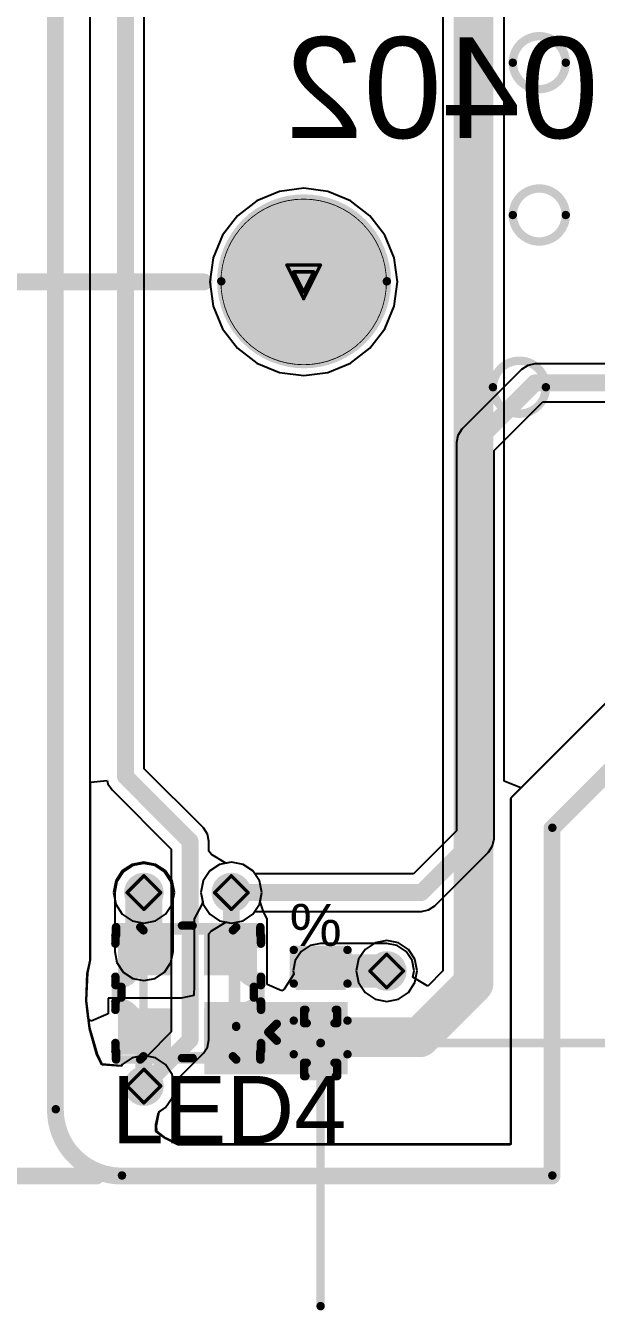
# Model space of a CAD drawing. Header units: millimetres. Extents: x -16 to 330, y -45 to 150.
# Drawn here: x -4.2 to 4.42, y -15.53 to 3.87 of the extents above; entities that cross this region are included whole.
import ezdxf

# ---------------------------------------------------------------- set-up
doc = ezdxf.new("R2010")
doc.units = ezdxf.units.MM
for name, color, linetype in [('BottomLayer', 5, 'Continuous'), ('BottomOverlay', 54, 'Continuous'), ('BottomSolder', 6, 'Continuous'), ('DrillDrawing', 1, 'Continuous'), ('Mechanical1', 6, 'Continuous'), ('Mechanical13', 56, 'Continuous'), ('Mechanical2', 216, 'Continuous'), ('MidLayer1', 16, 'Continuous'), ('MidLayer2', 76, 'Continuous'), ('MultiLayer', 9, 'Continuous'), ('PadHoleLayer', 156, 'Continuous'), ('TopLayer', 1, 'Continuous'), ('TopOverlay', 2, 'Continuous'), ('TopPaste', 8, 'Continuous'), ('TopSolder', 216, 'Continuous'), ('ViaHoleLayer', 16, 'Continuous')]:
    doc.layers.add(name, color=color, linetype=linetype)
doc.styles.add('Arial', font='arial.ttf', dxfattribs={"height": 0.2})

# ---------------------------------------------------------------- blocks, each defined once
blk = doc.blocks.new('SK6812_EC20_143')
at = {"layer": 'TopLayer'}
for points in [[(-1.05, 0.95), (-0.25, 0.95), (-0.25, 0.25), (-1.05, 0.25)], [(0.25, 0.95), (1.05, 0.95), (1.05, 0.25), (0.25, 0.25)], [(-1.05, -0.25), (-0.25, -0.25), (-0.25, -0.95), (-1.05, -0.95)], [(0.25, -0.25), (1.05, -0.25), (1.05, -0.95), (0.25, -0.95)]]:
    blk.add_hatch(color=1, dxfattribs=at).paths.add_polyline_path(points)
at = {"layer": 'TopPaste'}
for points in [[(-1.05, 0.95), (-0.25, 0.95), (-0.25, 0.25), (-1.05, 0.25)], [(0.25, 0.95), (1.05, 0.95), (1.05, 0.25), (0.25, 0.25)], [(-1.05, -0.25), (-0.25, -0.25), (-0.25, -0.95), (-1.05, -0.95)], [(0.25, -0.25), (1.05, -0.25), (1.05, -0.95), (0.25, -0.95)]]:
    blk.add_hatch(color=8, dxfattribs=at).paths.add_polyline_path(points)
at = {"layer": 'TopSolder'}
for points in [[(-1.05, 0.95), (-0.25, 0.95), (-0.25, 0.25), (-1.05, 0.25)], [(0.25, 0.95), (1.05, 0.95), (1.05, 0.25), (0.25, 0.25)], [(-1.05, -0.25), (-0.25, -0.25), (-0.25, -0.95), (-1.05, -0.95)], [(0.25, -0.25), (1.05, -0.25), (1.05, -0.95), (0.25, -0.95)]]:
    blk.add_hatch(color=216, dxfattribs=at).paths.add_polyline_path(points)
at = {"layer": 'TopOverlay', "const_width": 0.127}
for points in [[(-0.086, 1), (0.076, 1)], [(-1, -0.086), (-1, 0.076)], [(1, -0.086), (1, 0.076)], [(1.219, -0.61), (1.346, -0.483)], [(1.219, -0.61), (1.346, -0.737)], [(1.346, -0.737), (1.346, -0.483)], [(-0.086, -1), (0.076, -1)]]:
    blk.add_lwpolyline(points, dxfattribs=at)
at = {"layer": 'TopOverlay', "const_width": 0.0635}
for points in [[(-0.117, 1, 1), (-0.054, 1, 1)], [(0.044, 1, 1), (0.108, 1, 1)], [(-1.032, 0.076, 1), (-0.968, 0.076, 1)], [(0.968, 0.076, 1), (1.032, 0.076, 1)], [(-1.032, -0.086, 1), (-0.968, -0.086, 1)], [(0.968, -0.086, 1), (1.032, -0.086, 1)], [(1.187, -0.61, 1), (1.251, -0.61, 1)], [(1.187, -0.61, 1), (1.251, -0.61, 1)], [(1.314, -0.483, 1), (1.378, -0.483, 1)], [(1.314, -0.483, 1), (1.378, -0.483, 1)], [(1.314, -0.737, 1), (1.378, -0.737, 1)], [(1.314, -0.737, 1), (1.378, -0.737, 1)], [(-0.117, -1, 1), (-0.054, -1, 1)], [(0.044, -1, 1), (0.108, -1, 1)]]:
    blk.add_lwpolyline(points, format="xyb", close=True, dxfattribs=at)
blk = doc.blocks.new('C___0402_157')
at = {"layer": 'TopLayer'}
for points in [[(-0.699, -0.318), (-0.699, 0.318), (-0.241, 0.318), (-0.241, -0.318)], [(0.241, -0.318), (0.241, 0.318), (0.699, 0.318), (0.699, -0.318)]]:
    blk.add_hatch(color=1, dxfattribs=at).paths.add_polyline_path(points)
at = {"layer": 'TopPaste'}
for points in [[(-0.699, -0.318), (-0.699, 0.318), (-0.241, 0.318), (-0.241, -0.318)], [(0.241, -0.318), (0.241, 0.318), (0.699, 0.318), (0.699, -0.318)]]:
    blk.add_hatch(color=8, dxfattribs=at).paths.add_polyline_path(points)
at = {"layer": 'TopSolder'}
for points in [[(-0.758, -0.377), (-0.758, 0.377), (-0.181, 0.377), (-0.181, -0.377)], [(0.181, -0.377), (0.181, 0.377), (0.758, 0.377), (0.758, -0.377)]]:
    blk.add_hatch(color=216, dxfattribs=at).paths.add_polyline_path(points)
at = {"layer": 'TopOverlay', "const_width": 0.127}
for points in [[(-0.787, 0.406), (-0.279, 0.406)], [(-0.787, 0.406), (-0.787, -0.406)], [(0.279, 0.406), (0.787, 0.406)], [(0.787, 0.406), (0.787, -0.406)], [(-0.787, -0.406), (-0.279, -0.406)], [(0.279, -0.406), (0.787, -0.406)]]:
    blk.add_lwpolyline(points, dxfattribs=at)
at = {"layer": 'TopOverlay', "const_width": 0.0635}
for points in [[(-0.819, 0.406, 1), (-0.756, 0.406, 1)], [(-0.819, 0.406, 1), (-0.756, 0.406, 1)], [(-0.311, 0.406, 1), (-0.248, 0.406, 1)], [(0.248, 0.406, 1), (0.311, 0.406, 1)], [(0.756, 0.406, 1), (0.819, 0.406, 1)], [(0.756, 0.406, 1), (0.819, 0.406, 1)], [(-0.819, -0.406, 1), (-0.756, -0.406, 1)], [(-0.819, -0.406, 1), (-0.756, -0.406, 1)], [(-0.311, -0.406, 1), (-0.248, -0.406, 1)], [(0.248, -0.406, 1), (0.311, -0.406, 1)], [(0.756, -0.406, 1), (0.819, -0.406, 1)], [(0.756, -0.406, 1), (0.819, -0.406, 1)]]:
    blk.add_lwpolyline(points, format="xyb", close=True, dxfattribs=at)

msp = doc.modelspace()

# ---------------------------------------------------------------- hatches: boundary and pattern name
at = {"layer": 'BottomLayer'}
h = msp.add_hatch(color=5, dxfattribs=at)
edge = h.paths.add_edge_path()
edge.add_arc((0, 0), 1.25, 0, 360)
h = msp.add_hatch(color=5, dxfattribs=at)
edge = h.paths.add_edge_path()
edge.add_arc((-2.413, -9.22), 0.3, 0, 360)
h = msp.add_hatch(color=5, dxfattribs=at)
edge = h.paths.add_edge_path()
edge.add_arc((-1.092, -9.22), 0.3, 0, 360)
h = msp.add_hatch(color=5, dxfattribs=at)
edge = h.paths.add_edge_path()
edge.add_arc((1.255, -10.404), 0.3, 0, 360)
h = msp.add_hatch(color=5, dxfattribs=at)
edge = h.paths.add_edge_path()
edge.add_arc((-2.413, -12.141), 0.3, 0, 360)
at = {"layer": 'BottomSolder'}
h = msp.add_hatch(color=6, dxfattribs=at)
edge = h.paths.add_edge_path()
edge.add_arc((0, 0), 1.25, 0, 360)
h = msp.add_hatch(color=6, dxfattribs=at)
edge = h.paths.add_edge_path()
edge.add_arc((-2.413, -9.22), 0.15, 0, 360)
h = msp.add_hatch(color=6, dxfattribs=at)
edge = h.paths.add_edge_path()
edge.add_arc((-1.092, -9.22), 0.15, 0, 360)
h = msp.add_hatch(color=6, dxfattribs=at)
edge = h.paths.add_edge_path()
edge.add_arc((1.255, -10.404), 0.15, 0, 360)
h = msp.add_hatch(color=6, dxfattribs=at)
edge = h.paths.add_edge_path()
edge.add_arc((-2.413, -12.141), 0.15, 0, 360)
at = {"layer": 'MidLayer1'}
h = msp.add_hatch(color=16, dxfattribs=at)
edge = h.paths.add_edge_path()
edge.add_arc((0, 0), 1.25, 0, 360)
h = msp.add_hatch(color=16, dxfattribs=at)
edge = h.paths.add_edge_path()
edge.add_arc((-2.413, -9.22), 0.3, 0, 360)
h = msp.add_hatch(color=16, dxfattribs=at)
edge = h.paths.add_edge_path()
edge.add_arc((-1.092, -9.22), 0.3, 0, 360)
h = msp.add_hatch(color=16, dxfattribs=at)
edge = h.paths.add_edge_path()
edge.add_arc((1.255, -10.404), 0.3, 0, 360)
h = msp.add_hatch(color=16, dxfattribs=at)
edge = h.paths.add_edge_path()
edge.add_arc((-2.413, -12.141), 0.3, 0, 360)
at = {"layer": 'MidLayer2'}
h = msp.add_hatch(color=76, dxfattribs=at)
edge = h.paths.add_edge_path()
edge.add_arc((0, 0), 1.25, 0, 360)
h = msp.add_hatch(color=76, dxfattribs=at)
edge = h.paths.add_edge_path()
edge.add_arc((-2.413, -9.22), 0.3, 0, 360)
h = msp.add_hatch(color=76, dxfattribs=at)
edge = h.paths.add_edge_path()
edge.add_arc((-1.092, -9.22), 0.3, 0, 360)
h = msp.add_hatch(color=76, dxfattribs=at)
edge = h.paths.add_edge_path()
edge.add_arc((1.255, -10.404), 0.3, 0, 360)
h = msp.add_hatch(color=76, dxfattribs=at)
edge = h.paths.add_edge_path()
edge.add_arc((-2.413, -12.141), 0.3, 0, 360)
at = {"layer": 'MultiLayer'}
h = msp.add_hatch(color=9, dxfattribs=at)
edge = h.paths.add_edge_path()
edge.add_arc((0, 0), 1.25, 0, 360)
at = {"layer": 'PadHoleLayer'}
h = msp.add_hatch(color=156, dxfattribs=at)
edge = h.paths.add_edge_path()
edge.add_arc((0, 0), 1.25, 0, 360)
at = {"layer": 'TopLayer'}
h = msp.add_hatch(color=1, dxfattribs=at)
edge = h.paths.add_edge_path()
edge.add_arc((0, 0), 1.25, 0, 360)
h = msp.add_hatch(color=1, dxfattribs=at)
edge = h.paths.add_edge_path()
edge.add_arc((-2.413, -9.22), 0.3, 0, 360)
h = msp.add_hatch(color=1, dxfattribs=at)
edge = h.paths.add_edge_path()
edge.add_arc((-1.092, -9.22), 0.3, 0, 360)
h = msp.add_hatch(color=1, dxfattribs=at)
edge = h.paths.add_edge_path()
edge.add_arc((1.255, -10.404), 0.3, 0, 360)
msp.add_hatch(color=1, dxfattribs=at).paths.add_polyline_path([(-1.499, -11.963), (0.663, -11.963), (0.663, -10.871), (-1.499, -10.871)])
h = msp.add_hatch(color=1, dxfattribs=at)
edge = h.paths.add_edge_path()
edge.add_arc((-2.413, -12.141), 0.3, 0, 360)
at = {"layer": 'TopSolder'}
h = msp.add_hatch(color=216, dxfattribs=at)
edge = h.paths.add_edge_path()
edge.add_arc((0, 0), 1.25, 0, 360)
h = msp.add_hatch(color=216, dxfattribs=at)
edge = h.paths.add_edge_path()
edge.add_arc((-2.413, -9.22), 0.15, 0, 360)
h = msp.add_hatch(color=216, dxfattribs=at)
edge = h.paths.add_edge_path()
edge.add_arc((-1.092, -9.22), 0.15, 0, 360)
h = msp.add_hatch(color=216, dxfattribs=at)
edge = h.paths.add_edge_path()
edge.add_arc((1.255, -10.404), 0.15, 0, 360)
h = msp.add_hatch(color=216, dxfattribs=at)
edge = h.paths.add_edge_path()
edge.add_arc((-2.413, -12.141), 0.15, 0, 360)
at = {"layer": 'ViaHoleLayer'}
h = msp.add_hatch(color=16, dxfattribs=at)
edge = h.paths.add_edge_path()
edge.add_arc((-2.413, -9.22), 0.15, 0, 360)
h = msp.add_hatch(color=16, dxfattribs=at)
edge = h.paths.add_edge_path()
edge.add_arc((-1.092, -9.22), 0.15, 0, 360)
h = msp.add_hatch(color=16, dxfattribs=at)
edge = h.paths.add_edge_path()
edge.add_arc((1.255, -10.404), 0.15, 0, 360)
h = msp.add_hatch(color=16, dxfattribs=at)
edge = h.paths.add_edge_path()
edge.add_arc((-2.413, -12.141), 0.15, 0, 360)

# ---------------------------------------------------------------- linework, layer by layer
at = {"layer": 'BottomLayer'}
for p, q in [((-2.408, -7.35), (-2.408, 17.448)), ((-0.366, 1.366), (-0.707, 1.225)), ((0, 1.415), (-0.366, 1.366)), ((0.366, 1.366), (0, 1.415)), ((0.707, 1.225), (0.366, 1.366)), ((-0.707, 1.225), (-1, 1)), ((1, 1), (0.707, 1.225)), ((-1, 1), (-1.225, 0.707)), ((1.225, 0.707), (1, 1)), ((-1.225, 0.707), (-1.366, 0.366)), ((1.366, 0.366), (1.225, 0.707)), ((-1.366, 0.366), (-1.415, 0)), ((1.415, 0), (1.366, 0.366)), ((-1.415, 0), (-1.366, -0.366)), ((1.366, -0.366), (1.415, 0)), ((-1.366, -0.366), (-1.225, -0.707)), ((1.225, -0.707), (1.366, -0.366)), ((-1.225, -0.707), (-1, -1)), ((1, -1), (1.225, -0.707)), ((-1, -1), (-0.707, -1.225)), ((0.707, -1.225), (1, -1)), ((-0.707, -1.225), (-0.366, -1.366)), ((0.366, -1.366), (0.707, -1.225)), ((3.291, -1.323), (2.389, -2.224)), ((3.384, -1.261), (3.291, -1.323)), ((3.291, -1.323), (3.291, -1.323)), ((3.493, -1.239), (3.384, -1.261)), ((14.601, -1.239), (3.493, -1.239)), ((3.493, -1.239), (3.493, -1.239)), ((-0.366, -1.366), (0, -1.415)), ((0, -1.415), (0.366, -1.366)), ((2.876, -2.544), (3.611, -1.809)), ((3.611, -1.809), (14.483, -1.809)), ((2.328, -2.317), (2.306, -2.426)), ((2.389, -2.224), (2.328, -2.317)), ((2.306, -2.426), (2.306, -2.426)), ((2.306, -2.426), (2.306, -8.289)), ((2.876, -8.407), (2.876, -2.544)), ((5.899, -5.02), (3.13, -7.789)), ((-1.513, -8.244), (-2.408, -7.35)), ((-3.22, -7.552), (-2.966, -7.527)), ((-3.22, -10.231), (-3.22, -7.552)), ((-2.966, -7.527), (-2.956, -7.577)), ((-2.956, -7.577), (-2.894, -7.669)), ((-2.894, -7.669), (-2, -8.563)), ((3.13, -7.789), (3.13, -13.021)), ((-1.452, -8.336), (-1.513, -8.244)), ((-1.513, -8.244), (-1.513, -8.244)), ((-1.43, -8.445), (-1.452, -8.336)), ((2.306, -8.289), (1.66, -8.935)), ((-1.43, -8.596), (-1.43, -8.445)), ((-1.43, -8.445), (-1.43, -8.445)), ((2.792, -8.609), (2.854, -8.516)), ((2.854, -8.516), (2.876, -8.407)), ((-2, -8.563), (-2, -11.325)), ((-1.392, -8.643), (-1.43, -8.596)), ((-1.176, -8.776), (-1.392, -8.643)), ((1.979, -9.422), (2.792, -8.609)), ((2.792, -8.609), (2.792, -8.609)), ((-1.092, -8.759), (-1.176, -8.776)), ((-0.916, -8.794), (-1.092, -8.759)), ((-0.766, -8.894), (-0.916, -8.794)), ((-0.738, -8.935), (-0.766, -8.894)), ((1.66, -8.935), (-0.738, -8.935)), ((1.778, -9.505), (1.887, -9.483)), ((1.887, -9.483), (1.979, -9.422)), ((-1.392, -9.798), (-1.176, -9.665)), ((-1.176, -9.665), (-1.092, -9.681)), ((-1.092, -9.681), (-0.916, -9.646)), ((-0.916, -9.646), (-0.766, -9.546)), ((-0.766, -9.546), (-0.738, -9.505)), ((-0.738, -9.505), (1.778, -9.505)), ((1.778, -9.505), (1.778, -9.505)), ((-1.43, -9.844), (-1.392, -9.798)), ((-1.43, -11.443), (-1.43, -9.844)), ((-3.262, -10.434), (-3.22, -10.231)), ((-3.28, -10.849), (-3.262, -10.434)), ((-3.231, -11.262), (-3.28, -10.849)), ((-3.115, -11.661), (-3.231, -11.262)), ((-2, -11.325), (-2.364, -11.69)), ((-1.452, -11.552), (-1.43, -11.443)), ((-1.43, -11.443), (-1.43, -11.443)), ((-1.513, -11.644), (-1.452, -11.552)), ((-3.043, -11.813), (-3.115, -11.661)), ((-2.752, -11.834), (-3.043, -11.813)), ((-2.739, -11.815), (-2.752, -11.834)), ((-2.59, -11.715), (-2.739, -11.815)), ((-2.413, -11.68), (-2.59, -11.715)), ((-2.364, -11.69), (-2.413, -11.68)), ((-1.961, -12.092), (-1.513, -11.644)), ((-1.513, -11.644), (-1.513, -11.644)), ((-1.987, -12.318), (-1.952, -12.141)), ((-1.952, -12.141), (-1.961, -12.092)), ((-2.087, -12.467), (-1.987, -12.318)), ((-2.224, -12.735), (-2.183, -12.532)), ((-2.183, -12.532), (-2.087, -12.467)), ((-2.218, -12.823), (-2.224, -12.735)), ((-2.08, -12.926), (-2.218, -12.823)), ((-1.896, -13.021), (-2.08, -12.926)), ((3.13, -13.021), (-1.896, -13.021)), ((-1.896, -13.021), (-1.896, -13.021))]:
    msp.add_line(p, q, dxfattribs=at)
at = {"layer": 'BottomLayer', "const_width": 0.254}
for points in [[(-2.692, -7.468), (-2.692, 17.566)], [(2.591, -2.426), (3.493, -1.524)], [(3.493, -1.524), (14.601, -1.524)], [(2.591, -8.407), (2.591, -2.426)], [(-2.692, -7.468), (-1.715, -8.445)], [(-1.715, -11.443), (-1.715, -8.445)], [(1.778, -9.22), (2.591, -8.407)], [(-1.092, -9.22), (1.778, -9.22)], [(-2.413, -12.141), (-1.715, -11.443)]]:
    msp.add_lwpolyline(points, dxfattribs=at)
at = {"layer": 'BottomLayer', "const_width": 0.127}
for points in [[(3.429, -1.524, 1), (3.556, -1.524, 1)], [(3.429, -1.524, 1), (3.556, -1.524, 1)], [(2.527, -2.426, 1), (2.654, -2.426, 1)], [(2.527, -2.426, 1), (2.654, -2.426, 1)], [(-2.756, -7.468, 1), (-2.629, -7.468, 1)], [(-2.756, -7.468, 1), (-2.629, -7.468, 1)], [(-1.778, -8.445, 1), (-1.651, -8.445, 1)], [(-1.778, -8.445, 1), (-1.651, -8.445, 1)], [(2.527, -8.407, 1), (2.654, -8.407, 1)], [(2.527, -8.407, 1), (2.654, -8.407, 1)], [(-1.156, -9.22, 1), (-1.029, -9.22, 1)], [(1.714, -9.22, 1), (1.841, -9.22, 1)], [(1.714, -9.22, 1), (1.841, -9.22, 1)], [(-1.778, -11.443, 1), (-1.651, -11.443, 1)], [(-1.778, -11.443, 1), (-1.651, -11.443, 1)], [(-2.477, -12.141, 1), (-2.35, -12.141, 1)]]:
    msp.add_lwpolyline(points, format="xyb", close=True, dxfattribs=at)
at = {"layer": 'DrillDrawing', "const_width": 0.0508}
for points in [[(-0.254, 0.254), (0.254, 0.254)], [(-0.254, 0.254), (0, -0.254)], [(0, -0.254), (0.254, 0.254)], [(-0.152, 0.152), (0.152, 0.152)], [(-0.152, 0.152), (0, -0.152)], [(0, -0.152), (0.152, 0.152)], [(-2.667, -9.22), (-2.413, -8.966)], [(-2.413, -8.966), (-2.159, -9.22)], [(-1.346, -9.22), (-1.092, -8.966)], [(-1.092, -8.966), (-0.838, -9.22)], [(-2.667, -9.22), (-2.413, -9.474)], [(-2.413, -9.474), (-2.159, -9.22)], [(-1.346, -9.22), (-1.092, -9.474)], [(-1.092, -9.474), (-0.838, -9.22)], [(1.001, -10.404), (1.255, -10.15)], [(1.255, -10.15), (1.509, -10.404)], [(1.001, -10.404), (1.255, -10.658)], [(1.255, -10.658), (1.509, -10.404)], [(-2.667, -12.141), (-2.413, -11.887)], [(-2.413, -11.887), (-2.159, -12.141)], [(-2.667, -12.141), (-2.413, -12.395)], [(-2.413, -12.395), (-2.159, -12.141)]]:
    msp.add_lwpolyline(points, dxfattribs=at)
at = {"layer": 'DrillDrawing', "const_width": 0.0254}
for points in [[(-0.267, 0.254, 1), (-0.241, 0.254, 1)], [(-0.267, 0.254, 1), (-0.241, 0.254, 1)], [(0.241, 0.254, 1), (0.267, 0.254, 1)], [(0.241, 0.254, 1), (0.267, 0.254, 1)], [(-0.165, 0.152, 1), (-0.14, 0.152, 1)], [(-0.165, 0.152, 1), (-0.14, 0.152, 1)], [(0.14, 0.152, 1), (0.165, 0.152, 1)], [(0.14, 0.152, 1), (0.165, 0.152, 1)], [(-0.013, -0.152, 1), (0.013, -0.152, 1)], [(-0.013, -0.152, 1), (0.013, -0.152, 1)], [(-0.013, -0.254, 1), (0.013, -0.254, 1)], [(-0.013, -0.254, 1), (0.013, -0.254, 1)], [(-2.426, -8.966, 1), (-2.4, -8.966, 1)], [(-2.426, -8.966, 1), (-2.4, -8.966, 1)], [(-1.105, -8.966, 1), (-1.08, -8.966, 1)], [(-1.105, -8.966, 1), (-1.08, -8.966, 1)], [(-2.68, -9.22, 1), (-2.654, -9.22, 1)], [(-2.68, -9.22, 1), (-2.654, -9.22, 1)], [(-2.172, -9.22, 1), (-2.146, -9.22, 1)], [(-2.172, -9.22, 1), (-2.146, -9.22, 1)], [(-1.359, -9.22, 1), (-1.334, -9.22, 1)], [(-1.359, -9.22, 1), (-1.334, -9.22, 1)], [(-0.851, -9.22, 1), (-0.826, -9.22, 1)], [(-0.851, -9.22, 1), (-0.826, -9.22, 1)], [(-2.426, -9.474, 1), (-2.4, -9.474, 1)], [(-2.426, -9.474, 1), (-2.4, -9.474, 1)], [(-1.105, -9.474, 1), (-1.08, -9.474, 1)], [(-1.105, -9.474, 1), (-1.08, -9.474, 1)], [(1.242, -10.15, 1), (1.267, -10.15, 1)], [(1.242, -10.15, 1), (1.267, -10.15, 1)], [(0.988, -10.404, 1), (1.013, -10.404, 1)], [(0.988, -10.404, 1), (1.013, -10.404, 1)], [(1.496, -10.404, 1), (1.521, -10.404, 1)], [(1.496, -10.404, 1), (1.521, -10.404, 1)], [(1.242, -10.658, 1), (1.267, -10.658, 1)], [(1.242, -10.658, 1), (1.267, -10.658, 1)], [(-2.426, -11.887, 1), (-2.4, -11.887, 1)], [(-2.426, -11.887, 1), (-2.4, -11.887, 1)], [(-2.68, -12.141, 1), (-2.654, -12.141, 1)], [(-2.68, -12.141, 1), (-2.654, -12.141, 1)], [(-2.172, -12.141, 1), (-2.146, -12.141, 1)], [(-2.172, -12.141, 1), (-2.146, -12.141, 1)], [(-2.426, -12.395, 1), (-2.4, -12.395, 1)], [(-2.426, -12.395, 1), (-2.4, -12.395, 1)]]:
    msp.add_lwpolyline(points, format="xyb", close=True, dxfattribs=at)
at = {"layer": 'Mechanical1'}
for points, const_width in [([(1.25, 0, 1), (-1.25, 0, 1)], 0.0127), ([(-1.568, 0, 1), (-1.441, 0, 1)], 0.127), ([(-1.253, 0, 1), (-1.247, 0, 1)], 0.00635), ([(1.247, 0, 1), (1.253, 0, 1)], 0.00635), ([(-3.195, -13.5, 1), (-3.068, -13.5, 1)], 0.127)]:
    msp.add_lwpolyline(points, format="xyb", close=True, dxfattribs=dict(at, const_width=const_width))
at = {"layer": 'Mechanical1', "const_width": 0.254}
for points in [[(-11.786, 0), (-1.504, 0)], [(-15.697, -13.5), (-3.131, -13.5)]]:
    msp.add_lwpolyline(points, dxfattribs=at)
at = {"layer": 'Mechanical13', "const_width": 0.127}
for points in [[(-3.744, -12.491), (-3.744, 36.534)], [(3.756, -8.241), (6.506, -5.491)], [(3.756, -13.491), (3.756, -8.241)], [(-2.834, -9.741), (-0.654, -9.741)], [(-2.834, -9.866), (-2.834, -9.741)], [(-2.469, -9.741), (-1.019, -9.741)], [(-2.469, -9.741), (-2.42, -9.79)], [(-1.068, -9.79), (-1.019, -9.741)], [(-1.019, -11.235), (-1.019, -9.741)], [(-0.654, -9.866), (-0.654, -9.741)], [(-2.844, -9.866), (-2.834, -9.866)], [(-2.844, -9.991), (-2.844, -9.866)], [(-2.42, -9.79), (-1.068, -9.79)], [(-2.42, -11.692), (-2.42, -9.79)], [(-1.068, -11.692), (-1.068, -9.79)], [(-0.654, -9.866), (-0.644, -9.866)], [(-0.644, -9.991), (-0.644, -9.866)], [(-2.844, -10.616), (-2.844, -10.491)], [(-0.644, -10.616), (-0.644, -10.491)], [(-2.844, -10.616), (-2.834, -10.616)], [(-2.834, -10.866), (-2.834, -10.616)], [(-0.654, -10.616), (-0.644, -10.616)], [(-0.654, -10.866), (-0.654, -10.616)], [(-2.844, -10.866), (-2.834, -10.866)], [(-2.844, -10.991), (-2.844, -10.866)], [(-0.654, -10.866), (-0.644, -10.866)], [(-0.644, -10.991), (-0.644, -10.866)], [(0.006, -10.991), (0.026, -10.991)], [(0.006, -11.191), (0.006, -10.991)], [(0.026, -10.991), (0.486, -10.991)], [(0.026, -11.991), (0.026, -10.991)], [(0.486, -10.991), (0.506, -10.991)], [(0.486, -11.991), (0.486, -10.991)], [(0.506, -11.191), (0.506, -10.991)], [(-1.019, -11.741), (-1.019, -11.247)], [(0.006, -11.191), (0.026, -11.191)], [(0.026, -11.191), (0.486, -11.191)], [(0.046, -11.791), (0.046, -11.191)], [(0.466, -11.791), (0.466, -11.191)], [(0.486, -11.191), (0.506, -11.191)], [(-2.844, -11.616), (-2.844, -11.491)], [(-0.644, -11.616), (-0.644, -11.491)], [(0.256, -11.491), (8.201, -11.491)], [(0.256, -11.491), (8.201, -11.491)], [(0.256, -15.464), (0.256, -11.491)], [(0.256, -15.464), (0.256, -11.491)], [(-2.844, -11.616), (-2.834, -11.616)], [(-2.834, -11.741), (-2.834, -11.616)], [(-2.469, -11.741), (-2.42, -11.692)], [(-2.42, -11.692), (-1.068, -11.692)], [(-1.068, -11.692), (-1.019, -11.741)], [(-0.654, -11.616), (-0.644, -11.616)], [(-0.654, -11.741), (-0.654, -11.616)], [(-2.834, -11.741), (-0.654, -11.741)], [(-2.469, -11.741), (-1.019, -11.741)], [(0.006, -11.791), (0.026, -11.791)], [(0.006, -11.991), (0.006, -11.791)], [(0.026, -11.791), (0.486, -11.791)], [(0.486, -11.791), (0.506, -11.791)], [(0.506, -11.991), (0.506, -11.791)], [(0.006, -11.991), (0.026, -11.991)], [(0.026, -11.991), (0.486, -11.991)], [(0.486, -11.991), (0.506, -11.991)], [(-2.744, -13.491), (3.756, -13.491)]]:
    msp.add_lwpolyline(points, dxfattribs=at)
at = {"layer": 'Mechanical13'}
for points, const_width in [([(3.959, 3.31, 1), (3.159, 3.31, 1)], 0.127), ([(3.127, 3.31, 1), (3.19, 3.31, 1)], 0.0635), ([(3.927, 3.31, 1), (3.99, 3.31, 1)], 0.0635), ([(3.959, 1.01, 1), (3.159, 1.01, 1)], 0.127), ([(1.256, 0.009, 1), (-1.244, 0.009, 1)], 0.127), ([(3.127, 1.01, 1), (3.19, 1.01, 1)], 0.0635), ([(3.927, 1.01, 1), (3.99, 1.01, 1)], 0.0635), ([(-1.276, 0.009, 1), (-1.212, 0.009, 1)], 0.0635), ([(1.224, 0.009, 1), (1.288, 0.009, 1)], 0.0635), ([(3.659, -1.59, 1), (2.859, -1.59, 1)], 0.127), ([(2.827, -1.59, 1), (2.89, -1.59, 1)], 0.0635), ([(3.627, -1.59, 1), (3.69, -1.59, 1)], 0.0635), ([(3.724, -8.241, 1), (3.788, -8.241, 1)], 0.0635), ([(3.724, -8.241, 1), (3.788, -8.241, 1)], 0.0635), ([(-2.866, -9.741, 1), (-2.802, -9.741, 1)], 0.0635), ([(-2.866, -9.741, 1), (-2.802, -9.741, 1)], 0.0635), ([(-2.5, -9.741, 1), (-2.437, -9.741, 1)], 0.0635), ([(-2.5, -9.741, 1), (-2.437, -9.741, 1)], 0.0635), ([(-1.051, -9.741, 1), (-0.987, -9.741, 1)], 0.0635), ([(-1.051, -9.741, 1), (-0.987, -9.741, 1)], 0.0635), ([(-1.051, -9.741, 1), (-0.987, -9.741, 1)], 0.0635), ([(-0.686, -9.741, 1), (-0.622, -9.741, 1)], 0.0635), ([(-0.686, -9.741, 1), (-0.622, -9.741, 1)], 0.0635), ([(-2.876, -9.866, 1), (-2.812, -9.866, 1)], 0.0635), ([(-2.876, -9.866, 1), (-2.812, -9.866, 1)], 0.0635), ([(-2.876, -9.866, 1), (-2.812, -9.866, 1)], 0.0635), ([(-2.866, -9.866, 1), (-2.802, -9.866, 1)], 0.0635), ([(-2.866, -9.866, 1), (-2.802, -9.866, 1)], 0.0635), ([(-2.452, -9.79, 1), (-2.388, -9.79, 1)], 0.0635), ([(-2.452, -9.79, 1), (-2.388, -9.79, 1)], 0.0635), ([(-2.452, -9.79, 1), (-2.388, -9.79, 1)], 0.0635), ([(-1.1, -9.79, 1), (-1.036, -9.79, 1)], 0.0635), ([(-1.1, -9.79, 1), (-1.036, -9.79, 1)], 0.0635), ([(-1.1, -9.79, 1), (-1.036, -9.79, 1)], 0.0635), ([(-0.686, -9.866, 1), (-0.622, -9.866, 1)], 0.0635), ([(-0.686, -9.866, 1), (-0.622, -9.866, 1)], 0.0635), ([(-0.676, -9.866, 1), (-0.612, -9.866, 1)], 0.0635), ([(-0.676, -9.866, 1), (-0.612, -9.866, 1)], 0.0635), ([(-0.676, -9.866, 1), (-0.612, -9.866, 1)], 0.0635), ([(-2.876, -9.991, 1), (-2.812, -9.991, 1)], 0.0635), ([(-2.876, -9.991, 1), (-2.812, -9.991, 1)], 0.0635), ([(-0.676, -9.991, 1), (-0.612, -9.991, 1)], 0.0635), ([(-0.676, -9.991, 1), (-0.612, -9.991, 1)], 0.0635), ([(-2.876, -10.491, 1), (-2.812, -10.491, 1)], 0.0635), ([(-2.876, -10.491, 1), (-2.812, -10.491, 1)], 0.0635), ([(-0.676, -10.491, 1), (-0.612, -10.491, 1)], 0.0635), ([(-0.676, -10.491, 1), (-0.612, -10.491, 1)], 0.0635), ([(-2.876, -10.616, 1), (-2.812, -10.616, 1)], 0.0635), ([(-2.876, -10.616, 1), (-2.812, -10.616, 1)], 0.0635), ([(-2.876, -10.616, 1), (-2.812, -10.616, 1)], 0.0635), ([(-2.866, -10.616, 1), (-2.802, -10.616, 1)], 0.0635), ([(-2.866, -10.616, 1), (-2.802, -10.616, 1)], 0.0635), ([(-0.686, -10.616, 1), (-0.622, -10.616, 1)], 0.0635), ([(-0.686, -10.616, 1), (-0.622, -10.616, 1)], 0.0635), ([(-0.676, -10.616, 1), (-0.612, -10.616, 1)], 0.0635), ([(-0.676, -10.616, 1), (-0.612, -10.616, 1)], 0.0635), ([(-0.676, -10.616, 1), (-0.612, -10.616, 1)], 0.0635), ([(-2.876, -10.866, 1), (-2.812, -10.866, 1)], 0.0635), ([(-2.876, -10.866, 1), (-2.812, -10.866, 1)], 0.0635), ([(-2.876, -10.866, 1), (-2.812, -10.866, 1)], 0.0635), ([(-2.866, -10.866, 1), (-2.802, -10.866, 1)], 0.0635), ([(-2.866, -10.866, 1), (-2.802, -10.866, 1)], 0.0635), ([(-0.686, -10.866, 1), (-0.622, -10.866, 1)], 0.0635), ([(-0.686, -10.866, 1), (-0.622, -10.866, 1)], 0.0635), ([(-0.686, -10.866, 1), (-0.622, -10.866, 1)], 0.0635), ([(-0.676, -10.866, 1), (-0.612, -10.866, 1)], 0.0635), ([(-0.676, -10.866, 1), (-0.612, -10.866, 1)], 0.0635), ([(-2.876, -10.991, 1), (-2.812, -10.991, 1)], 0.0635), ([(-2.876, -10.991, 1), (-2.812, -10.991, 1)], 0.0635), ([(-0.676, -10.991, 1), (-0.612, -10.991, 1)], 0.0635), ([(-0.676, -10.991, 1), (-0.612, -10.991, 1)], 0.0635), ([(-0.026, -10.991, 1), (0.038, -10.991, 1)], 0.0635), ([(-0.026, -10.991, 1), (0.038, -10.991, 1)], 0.0635), ([(-0.006, -10.991, 1), (0.058, -10.991, 1)], 0.0635), ([(-0.006, -10.991, 1), (0.058, -10.991, 1)], 0.0635), ([(-0.006, -10.991, 1), (0.058, -10.991, 1)], 0.0635), ([(0.454, -10.991, 1), (0.518, -10.991, 1)], 0.0635), ([(0.454, -10.991, 1), (0.518, -10.991, 1)], 0.0635), ([(0.454, -10.991, 1), (0.518, -10.991, 1)], 0.0635), ([(0.474, -10.991, 1), (0.538, -10.991, 1)], 0.0635), ([(0.474, -10.991, 1), (0.538, -10.991, 1)], 0.0635), ([(-1.051, -11.235, 1), (-0.987, -11.235, 1)], 0.0635), ([(-1.051, -11.247, 1), (-0.987, -11.247, 1)], 0.0635), ([(-0.026, -11.191, 1), (0.038, -11.191, 1)], 0.0635), ([(-0.026, -11.191, 1), (0.038, -11.191, 1)], 0.0635), ([(-0.006, -11.191, 1), (0.058, -11.191, 1)], 0.0635), ([(-0.006, -11.191, 1), (0.058, -11.191, 1)], 0.0635), ([(0.014, -11.191, 1), (0.078, -11.191, 1)], 0.0635), ([(0.434, -11.191, 1), (0.498, -11.191, 1)], 0.0635), ([(0.454, -11.191, 1), (0.518, -11.191, 1)], 0.0635), ([(0.454, -11.191, 1), (0.518, -11.191, 1)], 0.0635), ([(0.474, -11.191, 1), (0.538, -11.191, 1)], 0.0635), ([(0.474, -11.191, 1), (0.538, -11.191, 1)], 0.0635), ([(-2.876, -11.491, 1), (-2.812, -11.491, 1)], 0.0635), ([(-2.876, -11.491, 1), (-2.812, -11.491, 1)], 0.0635), ([(-0.676, -11.491, 1), (-0.612, -11.491, 1)], 0.0635), ([(-0.676, -11.491, 1), (-0.612, -11.491, 1)], 0.0635), ([(0.259, -11.491, 1), (0.253, -11.491, 1)], 0.127), ([(0.259, -11.491, 1), (0.253, -11.491, 1)], 0.127), ([(0.221, -11.491, 1), (0.285, -11.491, 1)], 0.0635), ([(0.221, -11.491, 1), (0.285, -11.491, 1)], 0.0635), ([(0.224, -11.491, 1), (0.288, -11.491, 1)], 0.0635), ([(0.224, -11.491, 1), (0.288, -11.491, 1)], 0.0635), ([(0.224, -11.491, 1), (0.288, -11.491, 1)], 0.0635), ([(0.224, -11.491, 1), (0.288, -11.491, 1)], 0.0635), ([(0.228, -11.491, 1), (0.291, -11.491, 1)], 0.0635), ([(0.228, -11.491, 1), (0.291, -11.491, 1)], 0.0635), ([(-2.876, -11.616, 1), (-2.812, -11.616, 1)], 0.0635), ([(-2.876, -11.616, 1), (-2.812, -11.616, 1)], 0.0635), ([(-2.876, -11.616, 1), (-2.812, -11.616, 1)], 0.0635), ([(-2.866, -11.616, 1), (-2.802, -11.616, 1)], 0.0635), ([(-2.866, -11.616, 1), (-2.802, -11.616, 1)], 0.0635), ([(-2.452, -11.692, 1), (-2.388, -11.692, 1)], 0.0635), ([(-2.452, -11.692, 1), (-2.388, -11.692, 1)], 0.0635), ([(-2.452, -11.692, 1), (-2.388, -11.692, 1)], 0.0635), ([(-1.1, -11.692, 1), (-1.036, -11.692, 1)], 0.0635), ([(-1.1, -11.692, 1), (-1.036, -11.692, 1)], 0.0635), ([(-1.1, -11.692, 1), (-1.036, -11.692, 1)], 0.0635), ([(-0.686, -11.616, 1), (-0.622, -11.616, 1)], 0.0635), ([(-0.686, -11.616, 1), (-0.622, -11.616, 1)], 0.0635), ([(-0.686, -11.616, 1), (-0.622, -11.616, 1)], 0.0635), ([(-0.676, -11.616, 1), (-0.612, -11.616, 1)], 0.0635), ([(-0.676, -11.616, 1), (-0.612, -11.616, 1)], 0.0635), ([(-2.866, -11.741, 1), (-2.802, -11.741, 1)], 0.0635), ([(-2.866, -11.741, 1), (-2.802, -11.741, 1)], 0.0635), ([(-2.5, -11.741, 1), (-2.437, -11.741, 1)], 0.0635), ([(-2.5, -11.741, 1), (-2.437, -11.741, 1)], 0.0635), ([(-1.051, -11.741, 1), (-0.987, -11.741, 1)], 0.0635), ([(-1.051, -11.741, 1), (-0.987, -11.741, 1)], 0.0635), ([(-1.051, -11.741, 1), (-0.987, -11.741, 1)], 0.0635), ([(-0.686, -11.741, 1), (-0.622, -11.741, 1)], 0.0635), ([(-0.686, -11.741, 1), (-0.622, -11.741, 1)], 0.0635), ([(-0.026, -11.791, 1), (0.038, -11.791, 1)], 0.0635), ([(-0.026, -11.791, 1), (0.038, -11.791, 1)], 0.0635), ([(-0.006, -11.791, 1), (0.058, -11.791, 1)], 0.0635), ([(-0.006, -11.791, 1), (0.058, -11.791, 1)], 0.0635), ([(0.014, -11.791, 1), (0.078, -11.791, 1)], 0.0635), ([(0.434, -11.791, 1), (0.498, -11.791, 1)], 0.0635), ([(0.454, -11.791, 1), (0.518, -11.791, 1)], 0.0635), ([(0.454, -11.791, 1), (0.518, -11.791, 1)], 0.0635), ([(0.474, -11.791, 1), (0.538, -11.791, 1)], 0.0635), ([(0.474, -11.791, 1), (0.538, -11.791, 1)], 0.0635), ([(-0.026, -11.991, 1), (0.038, -11.991, 1)], 0.0635), ([(-0.026, -11.991, 1), (0.038, -11.991, 1)], 0.0635), ([(-0.006, -11.991, 1), (0.058, -11.991, 1)], 0.0635), ([(-0.006, -11.991, 1), (0.058, -11.991, 1)], 0.0635), ([(-0.006, -11.991, 1), (0.058, -11.991, 1)], 0.0635), ([(0.454, -11.991, 1), (0.518, -11.991, 1)], 0.0635), ([(0.454, -11.991, 1), (0.518, -11.991, 1)], 0.0635), ([(0.454, -11.991, 1), (0.518, -11.991, 1)], 0.0635), ([(0.474, -11.991, 1), (0.538, -11.991, 1)], 0.0635), ([(0.474, -11.991, 1), (0.538, -11.991, 1)], 0.0635), ([(-3.776, -12.491, 1), (-3.712, -12.491, 1)], 0.0635), ([(-3.776, -12.491, 1), (-3.712, -12.491, 1)], 0.0635), ([(-2.776, -13.491, 1), (-2.712, -13.491, 1)], 0.0635), ([(-2.776, -13.491, 1), (-2.712, -13.491, 1)], 0.0635), ([(3.724, -13.491, 1), (3.788, -13.491, 1)], 0.0635), ([(3.724, -13.491, 1), (3.788, -13.491, 1)], 0.0635), ([(0.224, -15.464, 1), (0.288, -15.464, 1)], 0.0635), ([(0.224, -15.464, 1), (0.288, -15.464, 1)], 0.0635)]:
    msp.add_lwpolyline(points, format="xyb", close=True, dxfattribs=dict(at, const_width=const_width))
at = {"layer": 'Mechanical13', "const_width": 0.127}
for points in [[(-2.844, -9.866, -1), (-2.844, -10.616)], [(-0.644, -10.616, -1), (-0.644, -9.866)], [(-2.844, -9.991, -1), (-2.844, -10.491)], [(-0.644, -10.491, -1), (-0.644, -9.991)], [(-2.844, -10.866, -1), (-2.844, -11.616)], [(-0.654, -11.616, -0.973689), (-0.654, -10.866)], [(-2.844, -10.991, -1), (-2.844, -11.491)], [(-0.644, -11.491, -1), (-0.644, -10.991)], [(-2.744, -13.491, -0.414214), (-3.744, -12.491)]]:
    msp.add_lwpolyline(points, format="xyb", dxfattribs=at)
at = {"layer": 'Mechanical2', "const_width": 0.254}
for points in [[(-3.75, -12.5), (-3.75, 75.5)], [(3.75, -8.25), (6.5, -5.5)], [(3.75, -13.5), (3.75, -8.25)], [(-2.75, -13.5), (3.75, -13.5)]]:
    msp.add_lwpolyline(points, dxfattribs=at)
at = {"layer": 'Mechanical2', "const_width": 0.127}
for points in [[(3.686, -8.25, 1), (3.813, -8.25, 1)], [(3.686, -8.25, 1), (3.813, -8.25, 1)], [(-3.814, -12.5, 1), (-3.687, -12.5, 1)], [(-3.814, -12.5, 1), (-3.687, -12.5, 1)], [(-2.814, -13.5, 1), (-2.687, -13.5, 1)], [(-2.814, -13.5, 1), (-2.687, -13.5, 1)], [(3.686, -13.5, 1), (3.813, -13.5, 1)], [(3.686, -13.5, 1), (3.813, -13.5, 1)]]:
    msp.add_lwpolyline(points, format="xyb", close=True, dxfattribs=at)
at = {"layer": 'Mechanical2', "const_width": 0.254}
msp.add_lwpolyline([(-2.75, -13.5, -0.414214), (-3.75, -12.5)], format="xyb", dxfattribs=at)
at = {"layer": 'MidLayer1'}
for p, q in [((-3.226, -10.24), (-3.226, 19.336)), ((-0.366, 1.366), (-0.707, 1.225)), ((0, 1.415), (-0.366, 1.366)), ((0.366, 1.366), (0, 1.415)), ((0.707, 1.225), (0.366, 1.366)), ((-0.707, 1.225), (-1, 1)), ((1, 1), (0.707, 1.225)), ((-1, 1), (-1.225, 0.707)), ((1.225, 0.707), (1, 1)), ((-1.225, 0.707), (-1.366, 0.366)), ((1.366, 0.366), (1.225, 0.707)), ((-1.366, 0.366), (-1.415, 0)), ((1.415, 0), (1.366, 0.366)), ((-1.415, 0), (-1.366, -0.366)), ((1.366, -0.366), (1.415, 0)), ((-1.366, -0.366), (-1.225, -0.707)), ((1.225, -0.707), (1.366, -0.366)), ((-1.225, -0.707), (-1, -1)), ((1, -1), (1.225, -0.707)), ((-1, -1), (-0.707, -1.225)), ((0.707, -1.225), (1, -1)), ((-0.707, -1.225), (-0.366, -1.366)), ((0.366, -1.366), (0.707, -1.225)), ((-0.366, -1.366), (0, -1.415)), ((0, -1.415), (0.366, -1.366)), ((5.893, -5.029), (3.124, -7.798)), ((3.124, -7.798), (3.124, -13.03)), ((-2.739, -8.894), (-2.839, -9.044)), ((-2.59, -8.794), (-2.739, -8.894)), ((-2.413, -8.759), (-2.59, -8.794)), ((-2.236, -8.794), (-2.413, -8.759)), ((-2.087, -8.894), (-2.236, -8.794)), ((-1.987, -9.044), (-2.087, -8.894)), ((-1.418, -8.894), (-1.518, -9.044)), ((-1.269, -8.794), (-1.418, -8.894)), ((-1.092, -8.759), (-1.269, -8.794)), ((-0.916, -8.794), (-1.092, -8.759)), ((-0.766, -8.894), (-0.916, -8.794)), ((-0.666, -9.044), (-0.766, -8.894)), ((-2.839, -9.044), (-2.874, -9.22)), ((-1.952, -9.22), (-1.987, -9.044)), ((-1.518, -9.044), (-1.553, -9.22)), ((-0.631, -9.22), (-0.666, -9.044)), ((-2.874, -9.22), (-2.839, -9.397)), ((-1.987, -9.397), (-1.952, -9.22)), ((-1.553, -9.22), (-1.518, -9.397)), ((-0.666, -9.397), (-0.631, -9.22)), ((-2.839, -9.397), (-2.739, -9.546)), ((-2.087, -9.546), (-1.987, -9.397)), ((-1.518, -9.397), (-1.418, -9.546)), ((-0.766, -9.546), (-0.666, -9.397)), ((-2.739, -9.546), (-2.59, -9.646)), ((-2.59, -9.646), (-2.413, -9.681)), ((-2.413, -9.681), (-2.236, -9.646)), ((-2.236, -9.646), (-2.087, -9.546)), ((-1.418, -9.546), (-1.269, -9.646)), ((-1.269, -9.646), (-1.092, -9.681)), ((-1.092, -9.681), (-0.916, -9.646)), ((-0.916, -9.646), (-0.766, -9.546)), ((0.929, -10.078), (0.829, -10.227)), ((1.078, -9.978), (0.929, -10.078)), ((1.255, -9.943), (1.078, -9.978)), ((1.431, -9.978), (1.255, -9.943)), ((1.581, -10.078), (1.431, -9.978)), ((1.681, -10.227), (1.581, -10.078)), ((-3.268, -10.443), (-3.226, -10.24)), ((0.829, -10.227), (0.794, -10.404)), ((1.716, -10.404), (1.681, -10.227)), ((-3.286, -10.858), (-3.268, -10.443)), ((0.794, -10.404), (0.829, -10.58)), ((1.681, -10.58), (1.716, -10.404)), ((0.829, -10.58), (0.929, -10.73)), ((1.581, -10.73), (1.681, -10.58)), ((-3.237, -11.27), (-3.286, -10.858)), ((0.929, -10.73), (1.078, -10.83)), ((1.078, -10.83), (1.255, -10.865)), ((1.255, -10.865), (1.431, -10.83)), ((1.431, -10.83), (1.581, -10.73)), ((-3.122, -11.67), (-3.237, -11.27)), ((-3.049, -11.822), (-3.122, -11.67)), ((-2.758, -11.843), (-3.049, -11.822)), ((-2.739, -11.815), (-2.758, -11.843)), ((-2.59, -11.715), (-2.739, -11.815)), ((-2.413, -11.68), (-2.59, -11.715)), ((-2.236, -11.715), (-2.413, -11.68)), ((-2.087, -11.815), (-2.236, -11.715)), ((-1.987, -11.965), (-2.087, -11.815)), ((-1.952, -12.141), (-1.987, -11.965)), ((-1.987, -12.318), (-1.952, -12.141)), ((-2.087, -12.467), (-1.987, -12.318)), ((-2.234, -12.724), (-2.193, -12.538)), ((-2.193, -12.538), (-2.087, -12.467)), ((-2.232, -12.825), (-2.234, -12.724)), ((-2.086, -12.934), (-2.232, -12.825)), ((-1.902, -13.03), (-2.086, -12.934)), ((3.124, -13.03), (-1.902, -13.03)), ((-1.902, -13.03), (-1.902, -13.03))]:
    msp.add_line(p, q, dxfattribs=at)
at = {"layer": 'MidLayer2'}
for p, q in [((-3.226, -10.24), (-3.226, 19.336)), ((-0.366, 1.366), (-0.707, 1.225)), ((0, 1.415), (-0.366, 1.366)), ((0.366, 1.366), (0, 1.415)), ((0.707, 1.225), (0.366, 1.366)), ((-0.707, 1.225), (-1, 1)), ((1, 1), (0.707, 1.225)), ((-1, 1), (-1.225, 0.707)), ((1.225, 0.707), (1, 1)), ((-1.225, 0.707), (-1.366, 0.366)), ((1.366, 0.366), (1.225, 0.707)), ((-1.366, 0.366), (-1.415, 0)), ((1.415, 0), (1.366, 0.366)), ((-1.415, 0), (-1.366, -0.366)), ((1.366, -0.366), (1.415, 0)), ((-1.366, -0.366), (-1.225, -0.707)), ((1.225, -0.707), (1.366, -0.366)), ((-1.225, -0.707), (-1, -1)), ((1, -1), (1.225, -0.707)), ((-1, -1), (-0.707, -1.225)), ((0.707, -1.225), (1, -1)), ((-0.707, -1.225), (-0.366, -1.366)), ((0.366, -1.366), (0.707, -1.225)), ((-0.366, -1.366), (0, -1.415)), ((0, -1.415), (0.366, -1.366)), ((5.893, -5.029), (3.124, -7.798)), ((3.124, -7.798), (3.124, -13.03)), ((-1.418, -8.894), (-1.518, -9.044)), ((-1.269, -8.794), (-1.418, -8.894)), ((-1.092, -8.759), (-1.269, -8.794)), ((-0.916, -8.794), (-1.092, -8.759)), ((-0.766, -8.894), (-0.916, -8.794)), ((-0.666, -9.044), (-0.766, -8.894)), ((-1.518, -9.044), (-1.553, -9.22)), ((-0.631, -9.22), (-0.666, -9.044)), ((-1.553, -9.22), (-1.518, -9.397)), ((-0.666, -9.397), (-0.631, -9.22)), ((-1.518, -9.397), (-1.418, -9.546)), ((-0.766, -9.546), (-0.666, -9.397)), ((-1.418, -9.546), (-1.269, -9.646)), ((-1.269, -9.646), (-1.092, -9.681)), ((-1.092, -9.681), (-0.916, -9.646)), ((-0.916, -9.646), (-0.766, -9.546)), ((-3.268, -10.443), (-3.226, -10.24)), ((-3.286, -10.858), (-3.268, -10.443)), ((-3.237, -11.27), (-3.286, -10.858)), ((-3.122, -11.67), (-3.237, -11.27)), ((-3.049, -11.822), (-3.122, -11.67)), ((-2.758, -11.843), (-3.049, -11.822)), ((-2.739, -11.815), (-2.758, -11.843)), ((-2.59, -11.715), (-2.739, -11.815)), ((-2.413, -11.68), (-2.59, -11.715)), ((-2.236, -11.715), (-2.413, -11.68)), ((-2.087, -11.815), (-2.236, -11.715)), ((-1.987, -11.965), (-2.087, -11.815)), ((-1.952, -12.141), (-1.987, -11.965)), ((-1.987, -12.318), (-1.952, -12.141)), ((-2.087, -12.467), (-1.987, -12.318)), ((-2.234, -12.724), (-2.193, -12.538)), ((-2.193, -12.538), (-2.087, -12.467)), ((-2.232, -12.825), (-2.234, -12.724)), ((-2.086, -12.934), (-2.232, -12.825)), ((-1.902, -13.03), (-2.086, -12.934)), ((3.124, -13.03), (-1.902, -13.03)), ((-1.902, -13.03), (-1.902, -13.03))]:
    msp.add_line(p, q, dxfattribs=at)
at = {"layer": 'TopLayer'}
for p, q in [((-3.226, -10.24), (-3.226, 19.399)), ((2.104, 6.325), (2.104, -10.401)), ((3.027, -7.536), (3.027, 6.134)), ((-0.366, 1.366), (-0.707, 1.225)), ((0, 1.415), (-0.366, 1.366)), ((0.366, 1.366), (0, 1.415)), ((0.707, 1.225), (0.366, 1.366)), ((-0.707, 1.225), (-1, 1)), ((1, 1), (0.707, 1.225)), ((-1, 1), (-1.225, 0.707)), ((1.225, 0.707), (1, 1)), ((-1.225, 0.707), (-1.366, 0.366)), ((1.366, 0.366), (1.225, 0.707)), ((-1.366, 0.366), (-1.415, 0)), ((1.415, 0), (1.366, 0.366)), ((-1.415, 0), (-1.366, -0.366)), ((1.366, -0.366), (1.415, 0)), ((-1.366, -0.366), (-1.225, -0.707)), ((1.225, -0.707), (1.366, -0.366)), ((-1.225, -0.707), (-1, -1)), ((1, -1), (1.225, -0.707)), ((-1, -1), (-0.707, -1.225)), ((0.707, -1.225), (1, -1)), ((-0.707, -1.225), (-0.366, -1.366)), ((0.366, -1.366), (0.707, -1.225)), ((-0.366, -1.366), (0, -1.415)), ((0, -1.415), (0.366, -1.366)), ((5.893, -5.029), (3.281, -7.641)), ((3.281, -7.641), (3.027, -7.536)), ((-2.724, -8.909), (-2.82, -9.052)), ((-2.581, -8.813), (-2.724, -8.909)), ((-2.413, -8.78), (-2.581, -8.813)), ((-2.245, -8.813), (-2.413, -8.78)), ((-2.102, -8.909), (-2.245, -8.813)), ((-2.006, -9.052), (-2.102, -8.909)), ((-1.418, -8.894), (-1.518, -9.044)), ((-1.269, -8.794), (-1.418, -8.894)), ((-1.092, -8.759), (-1.269, -8.794)), ((-0.916, -8.794), (-1.092, -8.759)), ((-0.766, -8.894), (-0.916, -8.794)), ((-0.666, -9.044), (-0.766, -8.894)), ((-2.82, -9.052), (-2.853, -9.22)), ((-1.973, -9.22), (-2.006, -9.052)), ((-1.518, -9.044), (-1.553, -9.22)), ((-0.631, -9.22), (-0.666, -9.044)), ((-2.853, -9.22), (-2.853, -10.108)), ((-1.973, -10.108), (-1.973, -9.22)), ((-1.553, -9.22), (-1.525, -9.362)), ((-0.659, -9.362), (-0.631, -9.22)), ((-1.542, -9.409), (-1.655, -9.616)), ((-1.525, -9.362), (-1.542, -9.409)), ((-0.605, -9.512), (-0.659, -9.362)), ((-1.655, -9.616), (-1.655, -9.616)), ((-1.655, -9.616), (-1.655, -9.616)), ((-1.655, -9.616), (-1.655, -10.496)), ((-0.55, -9.616), (-0.605, -9.512)), ((-0.55, -10.452), (-0.55, -9.616)), ((-0.55, -9.616), (-0.55, -9.616)), ((0.098, -10.021), (-0.037, -10.111)), ((0.256, -9.989), (0.098, -10.021)), ((1.255, -9.989), (0.256, -9.989)), ((1.413, -10.021), (1.255, -9.989)), ((1.548, -10.111), (1.413, -10.021)), ((-3.268, -10.443), (-3.226, -10.24)), ((-2.853, -10.108), (-2.82, -10.277)), ((-2.82, -10.277), (-2.724, -10.42)), ((-2.102, -10.42), (-2.006, -10.277)), ((-2.006, -10.277), (-1.973, -10.108)), ((-0.127, -10.245), (-0.158, -10.404)), ((-0.037, -10.111), (-0.127, -10.245)), ((1.638, -10.245), (1.548, -10.111)), ((1.669, -10.404), (1.638, -10.245)), ((-3.286, -10.858), (-3.268, -10.443)), ((-2.724, -10.42), (-2.581, -10.515)), ((-2.245, -10.515), (-2.102, -10.42)), ((-0.55, -10.607), (-0.55, -10.452)), ((-0.148, -10.452), (-0.294, -10.677)), ((-0.158, -10.404), (-0.148, -10.452)), ((1.651, -10.495), (1.669, -10.404)), ((2.104, -10.401), (1.874, -10.631)), ((-2.581, -10.515), (-2.413, -10.549)), ((-2.413, -10.549), (-2.245, -10.515)), ((-1.655, -10.621), (-1.66, -10.772)), ((-1.655, -10.496), (-1.655, -10.621)), ((-0.33, -10.702), (-0.55, -10.607)), ((1.874, -10.631), (1.651, -10.495)), ((-3.255, -11.121), (-3.286, -10.858)), ((-1.895, -10.816), (-2.955, -10.816)), ((-2.955, -10.816), (-2.955, -11.049)), ((-1.85, -10.816), (-1.895, -10.816)), ((-1.66, -10.772), (-1.85, -10.816)), ((-0.294, -10.677), (-0.33, -10.702)), ((-2.955, -11.049), (-3.209, -11.162)), ((-3.209, -11.162), (-3.255, -11.121))]:
    msp.add_line(p, q, dxfattribs=at)
for points, const_width in [([(2.565, -10.592), (2.565, 6.325)], 0.6), ([(-2.413, -10.108), (-2.413, -9.22)], 0.559), ([(-1.092, -10.108), (-1.092, -9.22)], 0.254), ([(0.256, -10.404), (1.255, -10.404)], 0.508), ([(1.753, -11.405), (2.565, -10.592)], 0.6), ([(-2.413, -12.141), (-2.413, -11.329)], 0.254), ([(-0.418, -11.405), (1.753, -11.405)], 0.6)]:
    msp.add_lwpolyline(points, dxfattribs=dict(at, const_width=const_width))
for points, const_width in [([(-2.553, -9.22, 1), (-2.273, -9.22, 1)], 0.279), ([(-1.156, -9.22, 1), (-1.029, -9.22, 1)], 0.127), ([(-2.553, -10.108, 1), (-2.273, -10.108, 1)], 0.279), ([(-1.156, -10.108, 1), (-1.029, -10.108, 1)], 0.127), ([(0.129, -10.404, 1), (0.383, -10.404, 1)], 0.254), ([(1.128, -10.404, 1), (1.382, -10.404, 1)], 0.254), ([(2.415, -10.592, 1), (2.715, -10.592, 1)], 0.3), ([(2.415, -10.592, 1), (2.715, -10.592, 1)], 0.3), ([(-2.477, -11.329, 1), (-2.35, -11.329, 1)], 0.127), ([(-0.568, -11.405, 1), (-0.268, -11.405, 1)], 0.3), ([(1.603, -11.405, 1), (1.903, -11.405, 1)], 0.3), ([(1.603, -11.405, 1), (1.903, -11.405, 1)], 0.3), ([(-2.477, -12.141, 1), (-2.35, -12.141, 1)], 0.127)]:
    msp.add_lwpolyline(points, format="xyb", close=True, dxfattribs=dict(at, const_width=const_width))

# ---------------------------------------------------------------- block references
msp.add_blockref('SK6812_EC20_143', (-1.753, -10.719))
at = {"rotation": 90}
msp.add_blockref('C___0402_157', (0.256, -10.874), dxfattribs=at)

# ---------------------------------------------------------------- texts
at = {"layer": 'BottomOverlay', "style": 'Arial', "text_generation_flag": 2}
msp.add_text('%>> 100nF 0402', height=1.524, rotation=360, dxfattribs=at).set_placement((16.053, 2.171))
at = {"layer": 'TopOverlay', "style": 'Arial'}
msp.add_text('%', height=0.635, rotation=360, dxfattribs=at).set_placement((-0.213, -10.026))
msp.add_text('LED4', height=1.016, dxfattribs=at).set_placement((-2.903, -13.005))

doc.saveas('drawing.dxf')
